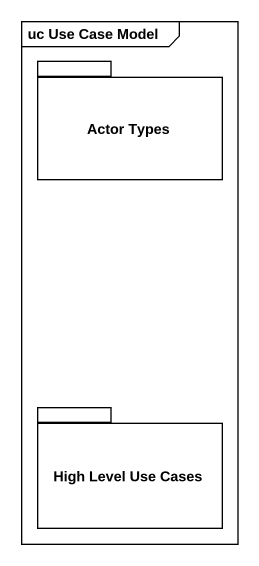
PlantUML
@startuml
mainframe uc Use Case Model
package "Actor Types" as Actor_Types {
}
package "High Level Use Cases" as High_Level_Use_Cases {
}
@enduml
